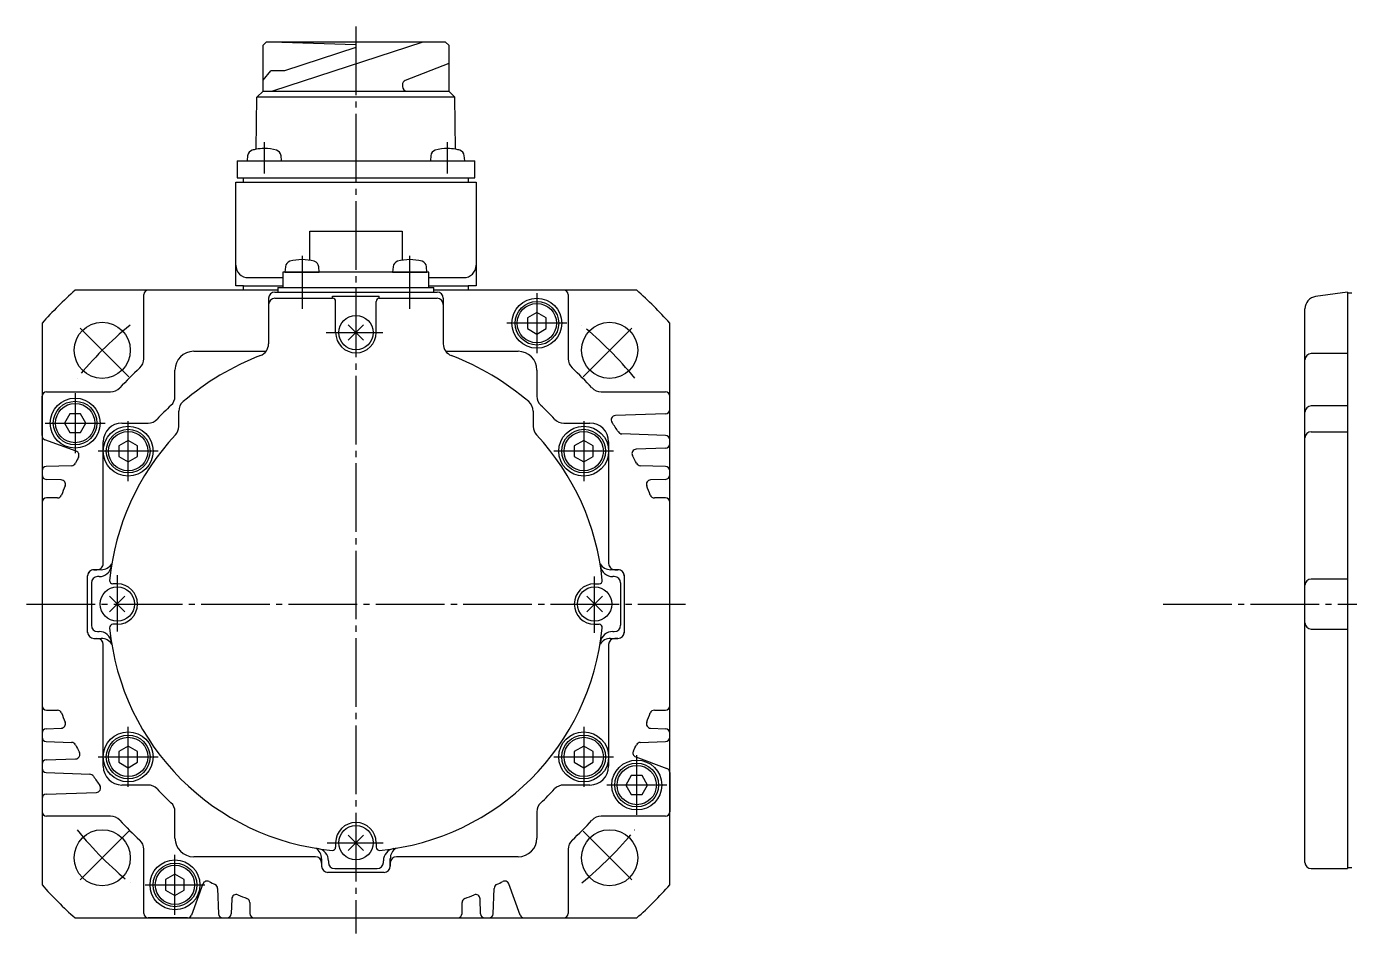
# Model space of a CAD drawing. Extents: x 0 to 632, y 0 to 332.
# Drawn here: x 0 to 212, y 173.7 to 319 of the extents above; entities that cross this region are included whole.
import ezdxf

# ---------------------------------------------------------------- set-up
doc = ezdxf.new("R2010")
doc.units = 0
doc.linetypes.add('DASH_CENTER', pattern=[14, 11, -1, 1, -1])
doc.layers.get('0').update_dxf_attribs({"linetype": 'CONTINUOUS'})

msp = doc.modelspace()

# ---------------------------------------------------------------- linework, layer by layer
at = {"color": 1, "linetype": 'DASH_CENTER'}
for p, q in [((52.8, 319.03), (52.8, 173.68)), ((38.12, 300.48), (38.12, 295.48)), ((67.48, 295.48), (67.48, 300.48)), ((44.17, 282.28), (44.17, 273.78)), ((61.43, 273.78), (61.43, 282.28)), ((81.8, 276.28), (81.8, 266.68)), ((86.6, 271.48), (77, 271.48)), ((16.38, 262.9), (7.9, 271.38)), ((48.05, 269.98), (57.11, 269.98)), ((89.22, 262.9), (97.7, 271.38)), ((7.8, 260.28), (7.8, 250.68)), ((3, 255.48), (12.6, 255.48)), ((16.3, 246.18), (16.3, 255.78)), ((89.3, 255.78), (89.3, 246.18)), ((21.1, 250.98), (11.5, 250.98)), ((94.1, 250.98), (84.5, 250.98)), ((14.55, 231.1), (14.55, 226.48)), ((91.05, 221.87), (91.05, 230.87)), ((0, 226.48), (105.6, 226.48)), ((14.55, 226.48), (14.55, 222.09)), ((182.17, 226.48), (425.89, 226.48)), ((16.3, 197.18), (16.3, 206.78)), ((89.3, 206.78), (89.3, 197.18)), ((11.5, 201.98), (21.1, 201.98)), ((84.5, 201.98), (94.1, 201.98)), ((97.8, 192.68), (97.8, 202.28)), ((102.6, 197.48), (93, 197.48)), ((16.38, 190.07), (7.9, 181.58)), ((89.22, 190.07), (97.7, 181.58)), ((48.18, 188.23), (57.19, 188.23)), ((23.8, 176.68), (23.8, 186.28)), ((19, 181.48), (28.6, 181.48))]:
    msp.add_line(p, q, dxfattribs=at)
at = {"color": 7, "linetype": 'CONTINUOUS'}
for p, q in [((37.92, 316.03), (38.42, 316.53)), ((37.92, 308.68), (37.92, 316.03)), ((67.17, 316.53), (38.42, 316.53)), ((63.51, 316.53), (39.45, 308.68)), ((40.95, 316.53), (52.8, 316.15)), ((52.8, 316.15), (52.8, 315.67)), ((67.67, 316.03), (67.17, 316.53)), ((67.67, 316.03), (67.67, 308.68)), ((52.8, 315.67), (41.36, 311.94)), ((37.92, 310.45), (39.18, 311.94)), ((41.36, 311.94), (39.18, 311.94)), ((67.67, 313.1), (60.71, 310.37)), ((60.24, 309.67), (60.24, 309.43)), ((36.82, 299.36), (36.92, 307.68)), ((36.92, 307.68), (37.92, 308.68)), ((68.67, 307.68), (36.92, 307.68)), ((37.92, 308.68), (60.99, 308.68)), ((60.99, 308.68), (67.67, 308.68)), ((67.67, 308.68), (68.67, 307.68)), ((67.67, 308.68), (68.67, 307.68)), ((68.78, 299.36), (68.67, 307.68)), ((33.75, 297.48), (33.75, 294.78)), ((33.75, 297.48), (52.8, 297.48)), ((35.44, 298.33), (35.37, 297.48)), ((40.87, 297.48), (40.8, 298.33)), ((52.8, 297.48), (71.85, 297.48)), ((64.8, 298.33), (64.73, 297.48)), ((70.23, 297.48), (70.16, 298.33)), ((71.85, 294.78), (71.85, 297.48)), ((33.75, 294.78), (52.8, 294.78)), ((34.8, 294.08), (34.8, 294.78)), ((34.8, 294.78), (52.8, 294.78)), ((52.8, 294.78), (71.85, 294.78)), ((52.8, 294.78), (70.8, 294.78)), ((70.8, 294.78), (70.8, 294.08)), ((33.55, 280.78), (33.55, 294.08)), ((33.55, 294.08), (34.8, 294.08)), ((34.8, 294.08), (70.8, 294.08)), ((70.8, 294.08), (72.05, 294.08)), ((72.05, 294.08), (72.05, 280.78)), ((45.4, 281.57), (45.4, 286.23)), ((45.4, 286.23), (60.2, 286.23)), ((60.2, 286.23), (60.2, 281.57)), ((33.55, 277.48), (33.55, 280.78)), ((41.49, 280.53), (41.42, 279.68)), ((46.92, 279.68), (46.85, 280.53)), ((58.75, 280.53), (58.68, 279.68)), ((64.18, 279.68), (64.11, 280.53)), ((72.05, 280.78), (72.05, 277.48)), ((35.55, 278.78), (41.1, 278.78)), ((64.5, 279.68), (41.1, 279.68)), ((41.1, 279.68), (41.1, 277.18)), ((41.42, 279.68), (46.92, 279.68)), ((58.68, 279.68), (64.18, 279.68)), ((64.5, 277.18), (64.5, 279.68)), ((64.5, 278.78), (70.05, 278.78)), ((40.3, 276.78), (7.79, 276.78)), ((18.8, 265.79), (18.8, 276.08)), ((34.8, 277.48), (33.55, 277.48)), ((34.8, 276.78), (34.8, 277.48)), ((34.8, 277.48), (41.1, 277.48)), ((39.8, 276.48), (65.8, 276.48)), ((40.3, 277.18), (40.3, 276.48)), ((40.3, 277.18), (65.3, 277.18)), ((49.05, 275.48), (49.05, 275.82)), ((49.05, 275.82), (56.55, 275.82)), ((56.55, 275.48), (56.55, 275.82)), ((64.5, 277.48), (70.8, 277.48)), ((65.3, 276.48), (65.3, 277.18)), ((97.81, 276.78), (65.3, 276.78)), ((70.8, 277.48), (70.8, 276.78)), ((72.05, 277.48), (70.8, 277.48)), ((86.8, 276.08), (86.8, 265.79)), ((211.69, 276.48), (206.6, 275.76)), ((211.69, 276.48), (211.69, 184.08)), ((212.39, 276.28), (211.69, 276.28)), ((38.8, 275.48), (38.8, 268.17)), ((39.8, 275.48), (49.05, 275.48)), ((49.55, 269.98), (49.55, 274.98)), ((56.05, 269.98), (56.05, 274.98)), ((56.55, 275.48), (65.8, 275.48)), ((66.8, 275.48), (66.8, 268.17)), ((204.89, 185.08), (204.89, 273.78)), ((2.5, 271.49), (2.5, 181.47)), ((81.8, 273.21), (80.3, 272.35)), ((80.3, 272.35), (80.3, 270.62)), ((83.3, 272.35), (81.8, 273.21)), ((83.3, 270.62), (83.3, 272.35)), ((103.1, 181.47), (103.1, 271.49)), ((51.56, 268.74), (54.04, 271.22)), ((54.04, 268.74), (51.56, 271.22)), ((80.3, 270.62), (81.8, 269.75)), ((81.8, 269.75), (83.3, 270.62)), ((26.8, 266.98), (38.41, 266.98)), ((67.19, 266.98), (78.8, 266.98)), ((211.69, 266.61), (205.89, 266.61)), ((23.8, 259.79), (23.8, 263.98)), ((81.8, 263.98), (81.8, 259.79)), ((2.5, 253.47), (2.5, 259.78)), ((3.2, 260.48), (13.49, 260.48)), ((92.11, 260.48), (102.4, 260.48)), ((103.1, 257.66), (103.1, 259.78)), ((6.93, 256.98), (6.07, 255.48)), ((8.67, 256.98), (6.93, 256.98)), ((9.53, 255.48), (8.67, 256.98)), ((24.4, 254.95), (24.4, 257.39)), ((81.2, 257.39), (81.2, 254.95)), ((102.42, 256.96), (94.38, 256.68)), ((211.69, 258.23), (205.89, 258.23)), ((6.07, 255.48), (6.93, 253.98)), ((8.67, 253.98), (9.53, 255.48)), ((15.3, 255.48), (19.49, 255.48)), ((86.11, 255.48), (90.3, 255.48)), ((7.96, 250.99), (2.96, 252.81)), ((6.93, 253.98), (8.67, 253.98)), ((12.3, 232.98), (12.3, 252.48)), ((16.3, 252.71), (14.8, 251.85)), ((17.8, 251.85), (16.3, 252.71)), ((89.3, 252.71), (87.8, 251.85)), ((90.8, 251.85), (89.3, 252.71)), ((93.3, 252.48), (93.3, 232.98)), ((102.42, 253.51), (95.42, 253.75)), ((103.1, 252.16), (103.1, 252.81)), ((205.89, 254.09), (211.69, 254.09)), ((14.8, 251.85), (14.8, 250.12)), ((17.8, 250.12), (17.8, 251.85)), ((87.8, 251.85), (87.8, 250.12)), ((90.8, 250.12), (90.8, 251.85)), ((102.42, 251.46), (97.72, 251.29)), ((7.24, 248.65), (3.18, 248.51)), ((14.8, 250.12), (16.3, 249.25)), ((16.3, 249.25), (17.8, 250.12)), ((87.8, 250.12), (89.3, 249.25)), ((89.3, 249.25), (90.8, 250.12)), ((102.42, 248.51), (98.36, 248.65)), ((2.5, 247.81), (2.5, 247.16)), ((5.57, 246.37), (3.18, 246.46)), ((102.42, 246.46), (100.03, 246.37)), ((103.1, 247.16), (103.1, 247.81)), ((4.97, 243.48), (3.2, 243.48)), ((102.4, 243.48), (100.63, 243.48)), ((10.8, 231.98), (11.3, 231.98)), ((11.98, 231.98), (10.8, 231.98)), ((94.8, 231.98), (93.62, 231.98)), ((94.3, 231.98), (94.8, 231.98)), ((95.8, 231.14), (95.8, 221.83)), ((9.8, 221.94), (9.8, 231.02)), ((9.8, 221.98), (9.8, 230.98)), ((9.8, 221.98), (9.8, 230.98)), ((10.4, 229.88), (10.4, 223.08)), ((11.64, 230.88), (11.4, 230.88)), ((14.55, 229.73), (13.83, 229.73)), ((91.05, 229.73), (91.77, 229.73)), ((94.2, 230.88), (93.96, 230.88)), ((95.2, 229.88), (95.2, 223.08)), ((95.8, 231.02), (95.8, 221.94)), ((95.8, 230.98), (95.8, 221.98)), ((95.8, 230.98), (95.8, 221.98)), ((211.69, 230.48), (205.89, 230.48)), ((15.79, 225.24), (13.31, 227.72)), ((13.31, 225.24), (15.79, 227.72)), ((89.81, 225.24), (92.29, 227.72)), ((92.29, 225.24), (89.81, 227.72)), ((14.55, 223.23), (13.83, 223.23)), ((91.05, 223.23), (91.77, 223.23)), ((10.8, 220.98), (11.3, 220.98)), ((10.8, 220.98), (11.98, 220.98)), ((11.4, 222.08), (11.64, 222.08)), ((93.62, 220.98), (94.8, 220.98)), ((93.96, 222.08), (94.2, 222.08)), ((94.8, 220.98), (94.3, 220.98)), ((205.89, 222.48), (211.69, 222.48)), ((12.3, 218.98), (12.3, 219.98)), ((12.3, 200.48), (12.3, 218.98)), ((93.3, 219.98), (93.3, 218.98)), ((93.3, 218.98), (93.3, 200.48)), ((3.2, 209.48), (4.97, 209.48)), ((100.63, 209.48), (102.4, 209.48)), ((2.5, 205.81), (2.5, 205.16)), ((3.18, 206.51), (5.57, 206.59)), ((100.03, 206.59), (102.42, 206.51)), ((103.1, 205.16), (103.1, 205.81)), ((3.18, 204.46), (7.24, 204.32)), ((16.3, 203.71), (14.8, 202.85)), ((17.8, 202.85), (16.3, 203.71)), ((89.3, 203.71), (87.8, 202.85)), ((90.8, 202.85), (89.3, 203.71)), ((98.36, 204.32), (102.42, 204.46)), ((3.18, 201.51), (7.88, 201.67)), ((14.8, 202.85), (14.8, 201.12)), ((17.8, 201.12), (17.8, 202.85)), ((87.8, 202.85), (87.8, 201.12)), ((90.8, 201.12), (90.8, 202.85)), ((97.64, 201.97), (102.64, 200.15)), ((2.5, 200.81), (2.5, 200.16)), ((3.18, 199.46), (10.18, 199.21)), ((14.8, 201.12), (16.3, 200.25)), ((16.3, 200.25), (17.8, 201.12)), ((87.8, 201.12), (89.3, 200.25)), ((89.3, 200.25), (90.8, 201.12)), ((103.1, 199.49), (103.1, 193.18)), ((19.49, 197.48), (15.3, 197.48)), ((90.3, 197.48), (86.11, 197.48)), ((96.93, 198.98), (96.07, 197.48)), ((96.07, 197.48), (96.93, 195.98)), ((98.67, 198.98), (96.93, 198.98)), ((99.53, 197.48), (98.67, 198.98)), ((98.67, 195.98), (99.53, 197.48)), ((2.5, 195.31), (2.5, 193.18)), ((3.18, 196.01), (11.22, 196.29)), ((96.93, 195.98), (98.67, 195.98)), ((23.8, 188.98), (23.8, 193.18)), ((81.8, 193.18), (81.8, 188.98)), ((13.49, 192.48), (3.2, 192.48)), ((102.4, 192.48), (92.11, 192.48)), ((51.56, 186.99), (54.04, 189.47)), ((54.04, 186.99), (51.56, 189.47)), ((18.8, 176.88), (18.8, 187.18)), ((49.55, 188.23), (49.55, 187.51)), ((56.05, 188.23), (56.05, 187.51)), ((86.8, 187.18), (86.8, 176.88)), ((46.3, 185.98), (26.8, 185.98)), ((46.03, 185.98), (45.3, 185.98)), ((47.3, 185.67), (47.3, 184.48)), ((47.3, 184.98), (47.3, 184.48)), ((48.4, 185.33), (48.4, 185.08)), ((57.2, 185.08), (57.2, 185.33)), ((58.3, 184.48), (58.3, 185.67)), ((58.3, 184.98), (58.3, 184.48)), ((78.8, 185.98), (59.3, 185.98)), ((23.8, 183.21), (22.3, 182.35)), ((25.3, 182.35), (23.8, 183.21)), ((57.34, 183.48), (48.26, 183.48)), ((57.3, 183.48), (48.3, 183.48)), ((57.3, 183.48), (48.3, 183.48)), ((49.4, 184.08), (56.2, 184.08)), ((205.89, 184.08), (211.69, 184.08)), ((211.69, 184.28), (212.39, 184.28)), ((22.3, 182.35), (22.3, 180.62)), ((22.3, 180.62), (23.8, 179.75)), ((23.8, 179.75), (25.3, 180.62)), ((25.3, 180.62), (25.3, 182.35)), ((28.29, 181.64), (26.47, 176.64)), ((30.63, 180.92), (30.78, 176.86)), ((74.82, 176.86), (74.97, 180.92)), ((79.13, 176.64), (77.31, 181.64)), ((32.91, 179.26), (32.82, 176.86)), ((35.8, 178.65), (35.8, 176.88)), ((69.8, 176.88), (69.8, 178.65)), ((72.78, 176.86), (72.69, 179.26)), ((7.79, 176.18), (97.81, 176.18)), ((25.81, 176.18), (19.5, 176.18)), ((31.48, 176.18), (32.12, 176.18)), ((73.48, 176.18), (74.12, 176.18)), ((79.79, 176.18), (86.1, 176.18))]:
    msp.add_line(p, q, dxfattribs=at)
for centre, radius in [((81.8, 271.48), 4), ((81.8, 271.48), 3.5), ((81.8, 271.48), 3.15), ((12.14, 267.14), 4.5), ((52.8, 269.98), 2.75), ((93.46, 267.14), 4.5), ((7.8, 255.48), 4), ((7.8, 255.48), 3.5), ((7.8, 255.48), 3.15), ((16.3, 250.98), 4), ((16.3, 250.98), 3.5), ((89.3, 250.98), 4), ((89.3, 250.98), 3.5), ((16.3, 250.98), 3.15), ((89.3, 250.98), 3.15), ((14.55, 226.48), 2.75), ((91.05, 226.48), 2.75), ((16.3, 201.98), 4), ((89.3, 201.98), 4), ((16.3, 201.98), 3.5), ((16.3, 201.98), 3.15), ((89.3, 201.98), 3.5), ((89.3, 201.98), 3.15), ((97.8, 197.48), 4), ((97.8, 197.48), 3.5), ((97.8, 197.48), 3.15), ((52.8, 188.23), 2.75), ((12.14, 185.82), 4.5), ((93.46, 185.82), 4.5), ((23.8, 181.48), 4), ((23.8, 181.48), 3.5), ((23.8, 181.48), 3.15)]:
    msp.add_circle(centre, radius, dxfattribs=at)
for centre, radius, start, end in [((60.99, 309.67), 0.75, 111.422, 180), ((60.99, 309.43), 0.75, 180, 270), ((36.44, 298.24), 1, 106.257, 175), ((38.12, 292.48), 7, 100.7506, 106.257), ((38.12, 292.48), 7, 90, 100.7506), ((38.12, 292.48), 7, 73.743, 90), ((39.8, 298.24), 1, 5, 73.743), ((65.8, 298.24), 1, 106.257, 175), ((67.48, 292.48), 7, 90, 106.257), ((67.48, 292.48), 7, 79.2494, 90), ((67.48, 292.48), 7, 73.743, 79.2494), ((69.16, 298.24), 1, 5, 73.743), ((35.55, 280.78), 2, 180, 270), ((42.49, 280.44), 1, 106.257, 175), ((44.17, 274.68), 7, 90, 106.257), ((44.17, 274.68), 7, 73.743, 90), ((45.85, 280.44), 1, 5, 73.743), ((59.75, 280.44), 1, 106.257, 175), ((61.43, 274.68), 7, 90, 106.257), ((61.43, 274.68), 7, 73.743, 90), ((63.11, 280.44), 1, 5, 73.743), ((70.05, 280.78), 2, 270, 0), ((52.8, 226.48), 67.5, 131.825, 138.175), ((19.5, 276.08), 0.7, 90, 180), ((39.8, 275.48), 1, 90, 180), ((65.8, 275.48), 1, 0, 90), ((86.1, 276.08), 0.7, 0, 90), ((52.8, 226.48), 67.5, 41.825, 48.175), ((206.89, 273.78), 2, 98.1301, 180), ((39.8, 274.48), 1, 90, 180), ((49.05, 274.98), 0.5, 0, 90), ((56.55, 274.98), 0.5, 90, 180), ((65.8, 274.48), 1, 0, 90), ((52.8, 269.98), 3.25, 180, 0), ((36.8, 268.17), 2, 290.9984, 0), ((68.8, 268.17), 2, 180, 249.0016), ((16.8, 265.79), 2, 312.4869, 0), ((26.8, 263.98), 3, 90, 180), ((52.8, 226.48), 42.65, 110.9984, 130.4999), ((52.8, 226.48), 42.65, 49.5001, 69.0016), ((78.8, 263.98), 3, 0, 90), ((88.8, 265.79), 2, 180, 227.5131), ((205.89, 265.61), 1, 90, 180), ((52.8, 226.48), 51.3, 132.4869, 137.5131), ((52.8, 226.48), 51.3, 42.4869, 47.5131), ((13.49, 262.48), 2, 270, 317.5131), ((92.11, 262.48), 2, 222.4869, 270), ((3.2, 259.78), 0.7, 90, 180), ((21.8, 259.79), 2, 312.9468, 0), ((26.4, 257.39), 2, 130.4999, 180), ((79.2, 257.39), 2, 0, 49.5001), ((83.8, 259.79), 2, 180, 227.0532), ((102.4, 259.78), 0.7, 0, 90), ((52.8, 226.48), 43.5, 132.9468, 137.0532), ((52.8, 226.48), 43.5, 42.9468, 47.0532), ((94.41, 255.98), 0.7, 92, 215.3347), ((102.4, 257.66), 0.7, 272, 0), ((205.89, 257.23), 1, 90, 180), ((15.3, 252.48), 3, 90, 180), ((19.49, 257.48), 2, 270, 317.0532), ((22.4, 254.95), 2, 316.8773, 0), ((22.4, 254.95), 2, 316.8773, 0), ((83.2, 254.95), 2, 180, 223.1227), ((86.11, 257.48), 2, 222.9468, 270), ((90.3, 252.48), 3, 0, 90), ((52.8, 226.48), 50.3, 33.2563, 35.3347), ((3.2, 253.47), 0.7, 180, 250), ((52.8, 226.48), 39.65, 136.8773, 174.5035), ((52.8, 226.48), 39.65, 5.4965, 43.1227), ((95.45, 254.45), 0.7, 213.2563, 268), ((102.4, 252.81), 0.7, 0, 88), ((205.89, 253.09), 1, 90, 180), ((7.72, 250.34), 0.7, 332.113, 70), ((97.74, 250.59), 0.7, 92, 208.2157), ((52.8, 226.48), 50.3, 26.6368, 28.2157), ((102.4, 252.16), 0.7, 272, 0), ((3.2, 247.81), 0.7, 92, 180), ((7.21, 249.35), 0.7, 272, 333.3632), ((52.8, 226.48), 50.3, 152.113, 153.3632), ((98.39, 249.35), 0.7, 206.6368, 268), ((102.4, 247.81), 0.7, 0, 88), ((3.2, 247.16), 0.7, 180, 268), ((5.55, 245.67), 0.7, 337.8931, 88), ((100.05, 245.67), 0.7, 92, 202.1069), ((102.4, 247.16), 0.7, 272, 0), ((4.97, 244.18), 0.7, 270, 339.6925), ((52.8, 226.48), 50.3, 157.8931, 159.6925), ((52.8, 226.48), 50.3, 20.3075, 22.1069), ((100.63, 244.18), 0.7, 200.3075, 270), ((3.2, 242.78), 0.7, 90, 180), ((102.4, 242.78), 0.7, 0, 90), ((10.8, 230.98), 1, 89.999, 180), ((10.8, 230.98), 1, 90, 180), ((11.3, 232.98), 1, 269.999, 0), ((11.64, 232.88), 2, 270, 351.1608), ((11.98, 233.98), 2, 270, 327.7719), ((93.62, 233.98), 2, 212.2281, 270), ((93.96, 232.88), 2, 188.8392, 270), ((94.3, 232.98), 1, 180, 270.001), ((94.8, 230.98), 1, 0, 90.001), ((94.8, 230.98), 1, 0, 90), ((11.4, 229.88), 1, 90, 180), ((13.83, 230.23), 0.5, 174.5035, 270), ((14.55, 226.48), 3.25, 270, 90), ((91.05, 226.48), 3.25, 90, 270), ((91.77, 230.23), 0.5, 270, 5.4965), ((94.2, 229.88), 1, 0, 90), ((205.89, 229.48), 1, 90, 180), ((11.4, 223.08), 1, 180, 270), ((13.83, 222.73), 0.5, 90, 185.4965), ((52.8, 226.48), 39.65, 185.4965, 264.5035), ((52.8, 226.48), 39.65, 275.4965, 354.5035), ((91.77, 222.73), 0.5, 354.5035, 90), ((94.2, 223.08), 1, 270, 0), ((205.89, 223.48), 1, 180, 270), ((10.8, 221.98), 1, 180, 269.999), ((10.8, 221.98), 1, 180, 270), ((11.3, 219.98), 1, 0, 89.999), ((11.64, 220.08), 2, 8.8392, 90), ((11.98, 218.98), 2, 32.1977, 90), ((93.62, 218.98), 2, 90, 147.8023), ((93.96, 220.08), 2, 90, 171.1608), ((94.3, 219.98), 1, 90.001, 180), ((94.8, 221.98), 1, 270.001, 0), ((94.8, 221.98), 1, 270, 0), ((3.2, 210.18), 0.7, 180, 270), ((102.4, 210.18), 0.7, 270, 0), ((4.97, 208.78), 0.7, 20.3075, 90), ((52.8, 226.48), 50.3, 200.3075, 202.1069), ((52.8, 226.48), 50.3, 337.8931, 339.6925), ((100.63, 208.78), 0.7, 90, 159.6925), ((3.2, 205.81), 0.7, 92, 180), ((5.55, 207.29), 0.7, 272, 22.1069), ((100.05, 207.29), 0.7, 157.8931, 268), ((102.4, 205.81), 0.7, 0, 88), ((3.2, 205.16), 0.7, 180, 268), ((7.21, 203.62), 0.7, 26.6368, 88), ((52.8, 226.48), 50.3, 206.6368, 208.2157), ((52.8, 226.48), 50.3, 332.113, 333.3632), ((98.39, 203.62), 0.7, 92, 153.3632), ((102.4, 205.16), 0.7, 272, 0), ((3.2, 200.81), 0.7, 92, 180), ((7.86, 202.37), 0.7, 272, 28.2157), ((97.88, 202.63), 0.7, 152.113, 250), ((3.2, 200.16), 0.7, 180, 268), ((15.3, 200.48), 3, 180, 270), ((90.3, 200.48), 3, 270, 0), ((102.4, 199.49), 0.7, 0, 70), ((10.15, 198.51), 0.7, 33.2563, 88), ((52.8, 226.48), 50.3, 213.2563, 215.3347), ((11.19, 196.99), 0.7, 272, 35.3347), ((19.49, 195.48), 2, 42.9468, 90), ((86.11, 195.48), 2, 90, 137.0532), ((3.2, 195.31), 0.7, 92, 180), ((52.8, 226.48), 43.5, 222.9468, 227.0532), ((52.8, 226.48), 43.5, 312.9468, 317.0532), ((3.2, 193.18), 0.7, 180, 270), ((21.8, 193.18), 2, 0, 47.0532), ((83.8, 193.18), 2, 132.9468, 180), ((102.4, 193.18), 0.7, 270, 0), ((13.49, 190.48), 2, 42.4869, 90), ((52.8, 226.48), 51.3, 222.4869, 227.5131), ((52.8, 188.23), 3.25, 0, 180), ((52.8, 226.48), 51.3, 312.4869, 317.5131), ((92.11, 190.48), 2, 90, 137.5131), ((26.8, 188.98), 3, 180, 270), ((78.8, 188.98), 3, 270, 0), ((16.8, 187.18), 2, 0, 47.5131), ((45.3, 185.67), 2, 0, 57.7719), ((46.4, 185.33), 2, 0, 81.1608), ((49.05, 187.51), 0.5, 264.5035, 0), ((56.55, 187.51), 0.5, 180, 275.4965), ((59.2, 185.33), 2, 98.8392, 180), ((60.3, 185.67), 2, 122.1977, 180), ((88.8, 187.18), 2, 132.4869, 180), ((46.3, 184.98), 1, 0, 90), ((48.3, 184.48), 1, 180, 270), ((48.3, 184.48), 1, 180, 270), ((49.4, 185.08), 1, 180, 270), ((56.2, 185.08), 1, 270, 0), ((57.3, 184.48), 1, 270, 0), ((57.3, 184.48), 1, 270, 0), ((59.3, 184.98), 1, 90, 180), ((205.89, 185.08), 1, 180, 270), ((52.8, 226.48), 67.5, 221.825, 228.175), ((28.95, 181.4), 0.7, 62.113, 160), ((52.8, 226.48), 50.3, 242.113, 243.3632), ((29.93, 180.89), 0.7, 2, 63.3632), ((75.66, 180.89), 0.7, 116.6368, 178), ((52.8, 226.48), 50.3, 296.6368, 297.887), ((76.65, 181.4), 0.7, 20, 117.887), ((52.8, 226.48), 67.5, 311.825, 318.175), ((33.61, 179.23), 0.7, 67.8931, 178), ((52.8, 226.48), 50.3, 247.8931, 249.6925), ((35.1, 178.65), 0.7, 0, 69.6925), ((70.5, 178.65), 0.7, 110.3075, 180), ((52.8, 226.48), 50.3, 290.3075, 292.1069), ((71.99, 179.23), 0.7, 2, 112.1069), ((19.5, 176.88), 0.7, 180, 270), ((25.81, 176.88), 0.7, 270, 340), ((31.48, 176.88), 0.7, 182, 270), ((32.12, 176.88), 0.7, 270, 358), ((36.5, 176.88), 0.7, 180, 270), ((69.1, 176.88), 0.7, 270, 0), ((73.48, 176.88), 0.7, 182, 270), ((74.12, 176.88), 0.7, 270, 358), ((79.79, 176.88), 0.7, 200, 270), ((86.1, 176.88), 0.7, 270, 0)]:
    msp.add_arc(centre, radius, start, end, dxfattribs=at)
at = {"color": 1, "linetype": 'DASH_CENTER'}
for start, end in [(129.0186, 140.9814), (39.0186, 50.9814), (219.0186, 230.9814), (309.0186, 320.9814)]:
    msp.add_arc((52.8, 226.48), 57.5, start, end, dxfattribs=at)

doc.saveas('drawing.dxf')
